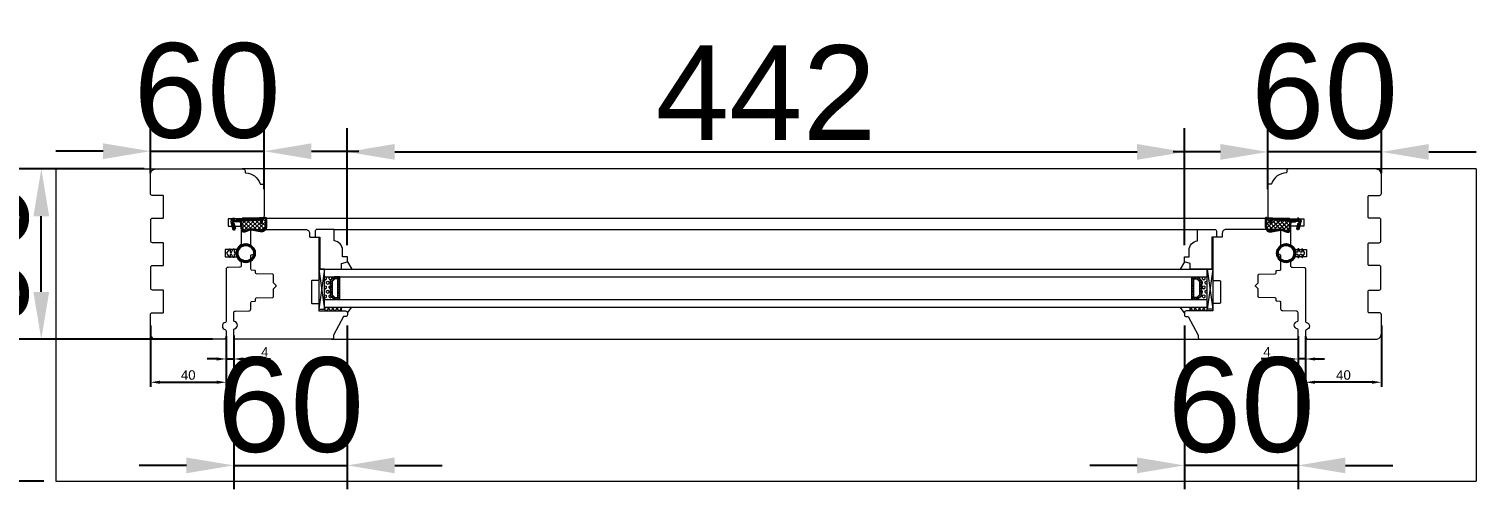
# Model space of a CAD drawing. Header units: millimetres. Extents: x 0 to 182016, y 11 to 3710.
# Drawn here: x 137479 to 138244, y 986 to 1229 of the extents above; entities that cross this region are included whole.
import ezdxf

# ---------------------------------------------------------------- set-up
doc = ezdxf.new("R2010")
doc.units = ezdxf.units.MM
for name, color, linetype, lineweight in [('Matmenys', 10, 'Continuous', 20), ('OTHER', 251, 'Continuous', 13), ('Stakta', 7, 'Continuous', 25), ('Testinės profilio linijos', 7, 'Continuous', 5)]:
    doc.layers.add(name, color=color, linetype=linetype, lineweight=lineweight)
doc.styles.get("Standard").update_dxf_attribs({"font": 'arial.ttf'})
doc.dimstyles.new('2', dxfattribs={"dimscale": 2, "dimtxt": 2.5, "dimasz": 2.5, "dimexe": 1.25, "dimexo": 0.625, "dimtad": 1, "dimtxsty": 'Standard', "dimcen": 2.5, "dimadec": 0, "dimazin": 0, "dimtfac": 1, "dimtmove": 0, "dimatfit": 3, "dimfxl": 1, "dimarcsym": 0})
doc.dimstyles.new('Padidinti matmenys', dxfattribs={"dimscale": 10, "dimtxt": 5, "dimasz": 2.5, "dimexe": 1.25, "dimexo": 0.625, "dimtad": 1, "dimdec": 1, "dimtxsty": 'Standard', "dimcen": 2.5, "dimadec": 0, "dimazin": 0, "dimtfac": 1, "dimtdec": 1, "dimtmove": 0, "dimatfit": 3, "dimfxl": 1, "dimarcsym": 0})

# ---------------------------------------------------------------- blocks, each defined once
blk = doc.blocks.new('*D1888')
at = {"layer": 'Defpoints', "color": 0, "transparency": 16777216}
for p in [(137543.59, 1073.31), (137583.59, 1067.81), (137583.59, 1042.13)]:
    blk.add_point(p, dxfattribs=at)
at = {"layer": 'Matmenys', "color": 0, "lineweight": -2, "transparency": 16777216}
for p, q in [((137543.59, 1072.06), (137543.59, 1039.63)), ((137583.59, 1066.56), (137583.59, 1039.63)), ((137548.59, 1042.13), (137578.59, 1042.13))]:
    blk.add_line(p, q, dxfattribs=at)
at = {"layer": 'Matmenys', "color": 0, "transparency": 16777216}
for points in [[(137548.59, 1042.96), (137548.59, 1041.3), (137543.59, 1042.13)], [(137578.59, 1042.96), (137578.59, 1041.3), (137583.59, 1042.13)]]:
    blk.add_solid(points, dxfattribs=at)
at = {"layer": 'Matmenys', "color": 0, "lineweight": 5, "transparency": 16777216, "insert": (137563.59, 1045.93), "char_height": 5, "attachment_point": 5}
blk.add_mtext('40', dxfattribs=at)
blk = doc.blocks.new('*D1889')
at = {"color": 0, "lineweight": -2, "transparency": 16777216}
for p, q in [((137543.59, 1152.56), (137543.59, 1176.68)), ((137603.59, 1144.06), (137603.59, 1176.68)), ((137518.59, 1164.18), (137493.59, 1164.18)), ((137543.59, 1164.18), (137603.59, 1164.18)), ((137628.59, 1164.18), (137653.59, 1164.18))]:
    blk.add_line(p, q, dxfattribs=at)
at = {"color": 0, "transparency": 16777216}
for points in [[(137518.59, 1168.35), (137518.59, 1160.01), (137543.59, 1164.18)], [(137628.59, 1168.35), (137628.59, 1160.01), (137603.59, 1164.18)]]:
    blk.add_solid(points, dxfattribs=at)
at = {"layer": 'Defpoints', "color": 0, "transparency": 16777216}
for p in [(137603.59, 1164.18), (137543.59, 1146.31), (137603.59, 1137.81)]:
    blk.add_point(p, dxfattribs=at)
at = {"color": 0, "lineweight": 5, "transparency": 16777216, "insert": (137573.59, 1195.96), "char_height": 50, "attachment_point": 5}
blk.add_mtext('60', dxfattribs=at)
blk = doc.blocks.new('*D1890')
at = {"color": 0, "lineweight": -2, "transparency": 16777216}
for p, q in [((137647.59, 1072.06), (137647.59, 985.7)), ((137587.59, 1061.81), (137587.59, 985.7)), ((137562.59, 998.2), (137537.59, 998.2)), ((137587.59, 998.2), (137647.59, 998.2)), ((137672.59, 998.2), (137697.59, 998.2))]:
    blk.add_line(p, q, dxfattribs=at)
at = {"color": 0, "transparency": 16777216}
for points in [[(137562.59, 1002.37), (137562.59, 994.04), (137587.59, 998.2)], [(137672.59, 1002.37), (137672.59, 994.04), (137647.59, 998.2)]]:
    blk.add_solid(points, dxfattribs=at)
at = {"layer": 'Defpoints', "color": 0, "transparency": 16777216}
for p in [(137647.59, 1078.31), (137587.59, 1068.06), (137647.59, 998.2)]:
    blk.add_point(p, dxfattribs=at)
at = {"color": 0, "lineweight": 5, "transparency": 16777216, "insert": (137617.59, 1029.98), "char_height": 50, "attachment_point": 5}
blk.add_mtext('60', dxfattribs=at)
blk = doc.blocks.new('*D1891')
at = {"color": 0, "lineweight": -2, "transparency": 16777216}
for p, q in [((137540.34, 1154.81), (137473.5, 1154.81)), ((137486, 1089.81), (137486, 1129.81)), ((137576.34, 1064.81), (137473.5, 1064.81))]:
    blk.add_line(p, q, dxfattribs=at)
at = {"color": 0, "transparency": 16777216}
for points in [[(137481.83, 1129.81), (137490.16, 1129.81), (137486, 1154.81)], [(137481.83, 1089.81), (137490.16, 1089.81), (137486, 1064.81)]]:
    blk.add_solid(points, dxfattribs=at)
at = {"layer": 'Defpoints', "color": 0, "transparency": 16777216}
for p in [(137486, 1154.81), (137546.59, 1154.81), (137582.59, 1064.81)]:
    blk.add_point(p, dxfattribs=at)
at = {"color": 0, "lineweight": 5, "transparency": 16777216, "insert": (137454.22, 1109.81), "char_height": 50, "attachment_point": 5, "rotation": 90}
blk.add_mtext('90', dxfattribs=at)
blk = doc.blocks.new('*D1892')
at = {"layer": 'Defpoints', "color": 0, "transparency": 16777216}
for p in [(137583.59, 1067.81), (137587.59, 1068.06), (137587.59, 1054.42)]:
    blk.add_point(p, dxfattribs=at)
at = {"layer": 'Matmenys', "color": 0, "lineweight": -2, "transparency": 16777216}
for p, q in [((137583.59, 1066.56), (137583.59, 1051.92)), ((137587.59, 1066.81), (137587.59, 1051.92)), ((137578.59, 1054.42), (137573.59, 1054.42)), ((137583.59, 1054.42), (137587.59, 1054.42)), ((137592.59, 1054.42), (137606.99, 1054.42))]:
    blk.add_line(p, q, dxfattribs=at)
at = {"layer": 'Matmenys', "color": 0, "transparency": 16777216}
for points in [[(137578.59, 1055.25), (137578.59, 1053.59), (137583.59, 1054.42)], [(137592.59, 1055.25), (137592.59, 1053.59), (137587.59, 1054.42)]]:
    blk.add_solid(points, dxfattribs=at)
at = {"layer": 'Matmenys', "color": 0, "lineweight": 5, "transparency": 16777216, "insert": (137604.01, 1058.17), "char_height": 5, "attachment_point": 5}
blk.add_mtext('4', dxfattribs=at)
blk = doc.blocks.new('*D1893')
at = {"layer": 'Defpoints', "color": 0, "transparency": 16777216}
for p in [(138193.58, 1073.31), (138153.58, 1067.81), (138153.58, 1042.13)]:
    blk.add_point(p, dxfattribs=at)
at = {"layer": 'Matmenys', "color": 0, "lineweight": -2, "transparency": 16777216}
for p, q in [((138193.58, 1072.06), (138193.58, 1039.63)), ((138153.58, 1066.56), (138153.58, 1039.63)), ((138188.58, 1042.13), (138158.58, 1042.13))]:
    blk.add_line(p, q, dxfattribs=at)
at = {"layer": 'Matmenys', "color": 0, "transparency": 16777216}
for points in [[(138158.58, 1042.96), (138158.58, 1041.3), (138153.58, 1042.13)], [(138188.58, 1042.96), (138188.58, 1041.3), (138193.58, 1042.13)]]:
    blk.add_solid(points, dxfattribs=at)
at = {"layer": 'Matmenys', "color": 0, "lineweight": 5, "transparency": 16777216, "insert": (138173.58, 1045.93), "char_height": 5, "attachment_point": 5}
blk.add_mtext('40', dxfattribs=at)
blk = doc.blocks.new('*D1894')
at = {"color": 0, "lineweight": -2, "transparency": 16777216}
for p, q in [((138133.58, 1144.06), (138133.58, 1176.3)), ((138193.58, 1152.56), (138193.58, 1176.3)), ((138108.58, 1163.8), (138083.58, 1163.8)), ((138193.58, 1163.8), (138133.58, 1163.8)), ((138218.58, 1163.8), (138243.58, 1163.8))]:
    blk.add_line(p, q, dxfattribs=at)
at = {"color": 0, "transparency": 16777216}
for points in [[(138108.58, 1167.97), (138108.58, 1159.64), (138133.58, 1163.8)], [(138218.58, 1167.97), (138218.58, 1159.64), (138193.58, 1163.8)]]:
    blk.add_solid(points, dxfattribs=at)
at = {"layer": 'Defpoints', "color": 0, "transparency": 16777216}
for p in [(138133.58, 1163.8), (138193.58, 1146.31), (138133.58, 1137.81)]:
    blk.add_point(p, dxfattribs=at)
at = {"color": 0, "lineweight": 5, "transparency": 16777216, "insert": (138163.58, 1195.58), "char_height": 50, "attachment_point": 5}
blk.add_mtext('60', dxfattribs=at)
blk = doc.blocks.new('*D1895')
at = {"color": 0, "lineweight": -2, "transparency": 16777216}
for p, q in [((138089.58, 1072.06), (138089.58, 985.7)), ((138149.58, 1061.81), (138149.58, 985.7)), ((138064.58, 998.2), (138039.58, 998.2)), ((138149.58, 998.2), (138089.58, 998.2)), ((138174.58, 998.2), (138199.58, 998.2))]:
    blk.add_line(p, q, dxfattribs=at)
at = {"color": 0, "transparency": 16777216}
for points in [[(138064.58, 1002.37), (138064.58, 994.04), (138089.58, 998.2)], [(138174.58, 1002.37), (138174.58, 994.04), (138149.58, 998.2)]]:
    blk.add_solid(points, dxfattribs=at)
at = {"layer": 'Defpoints', "color": 0, "transparency": 16777216}
for p in [(138089.58, 1078.31), (138149.58, 1068.06), (138089.58, 998.2)]:
    blk.add_point(p, dxfattribs=at)
at = {"color": 0, "lineweight": 5, "transparency": 16777216, "insert": (138119.58, 1029.98), "char_height": 50, "attachment_point": 5}
blk.add_mtext('60', dxfattribs=at)
blk = doc.blocks.new('*D1896')
at = {"layer": 'Defpoints', "color": 0, "transparency": 16777216}
for p in [(138149.58, 1067.81), (138153.58, 1067.81), (138149.58, 1054.42)]:
    blk.add_point(p, dxfattribs=at)
at = {"layer": 'Matmenys', "color": 0, "lineweight": -2, "transparency": 16777216}
for p, q in [((138149.58, 1066.56), (138149.58, 1051.92)), ((138153.58, 1066.56), (138153.58, 1051.92)), ((138144.58, 1054.42), (138130.18, 1054.42)), ((138153.58, 1054.42), (138149.58, 1054.42)), ((138158.58, 1054.42), (138163.58, 1054.42))]:
    blk.add_line(p, q, dxfattribs=at)
at = {"layer": 'Matmenys', "color": 0, "transparency": 16777216}
for points in [[(138144.58, 1055.25), (138144.58, 1053.59), (138149.58, 1054.42)], [(138158.58, 1055.25), (138158.58, 1053.59), (138153.58, 1054.42)]]:
    blk.add_solid(points, dxfattribs=at)
at = {"layer": 'Matmenys', "color": 0, "lineweight": 5, "transparency": 16777216, "insert": (138133.16, 1058.17), "char_height": 5, "attachment_point": 5}
blk.add_mtext('4', dxfattribs=at)
blk = doc.blocks.new('*D2130')
at = {"color": 0, "lineweight": -2, "transparency": 16777216}
for p, q in [((137487.34, 1154.81), (137398.26, 1154.81)), ((137410.76, 1129.81), (137410.76, 1014.81)), ((137487.34, 989.81), (137398.26, 989.81))]:
    blk.add_line(p, q, dxfattribs=at)
at = {"color": 0, "transparency": 16777216}
for points in [[(137406.59, 1129.81), (137414.92, 1129.81), (137410.76, 1154.81)], [(137406.59, 1014.81), (137414.92, 1014.81), (137410.76, 989.81)]]:
    blk.add_solid(points, dxfattribs=at)
at = {"layer": 'Defpoints', "color": 0, "transparency": 16777216}
for p in [(137493.59, 1154.81), (137410.76, 989.81), (137493.59, 989.81)]:
    blk.add_point(p, dxfattribs=at)
at = {"color": 0, "lineweight": 5, "transparency": 16777216, "insert": (137378.98, 1072.31), "char_height": 50, "attachment_point": 5, "rotation": 90}
blk.add_mtext('165', dxfattribs=at)
blk = doc.blocks.new('*D1909')
at = {"color": 0, "lineweight": -2, "transparency": 16777216}
for p, q in [((137647.59, 1114.56), (137647.59, 1176.3)), ((138089.58, 1114.56), (138089.58, 1176.3)), ((137672.59, 1163.8), (138064.58, 1163.8))]:
    blk.add_line(p, q, dxfattribs=at)
at = {"color": 0, "transparency": 16777216}
for points in [[(137672.59, 1167.97), (137672.59, 1159.64), (137647.59, 1163.8)], [(138064.58, 1167.97), (138064.58, 1159.64), (138089.58, 1163.8)]]:
    blk.add_solid(points, dxfattribs=at)
at = {"layer": 'Defpoints', "color": 0, "transparency": 16777216}
for p in [(138089.58, 1163.8), (137647.59, 1108.31), (138089.58, 1108.31)]:
    blk.add_point(p, dxfattribs=at)
at = {"color": 0, "lineweight": 5, "transparency": 16777216, "insert": (137868.59, 1195.16), "char_height": 50, "attachment_point": 5}
blk.add_mtext('442', dxfattribs=at)

msp = doc.modelspace()

# ---------------------------------------------------------------- hatches: boundary and pattern name
at = {"lineweight": 0}
h = msp.add_hatch(dxfattribs=at)
h.set_pattern_fill('HEX', color=256, scale=0.25, angle=90, style=0)
h.set_pattern_definition([(90, (119288.3223, -11821.5974), (1.374815, -4e-16), [0.79375, -1.5875]), (330, (119288.3223, -11821.5974), (-0.6874075, -1.190624716), [0.79375, -1.5875]), (30, (119288.3223, -11820.8036), (0.6874075, -1.190624716), [0.79375, -1.5875])])
h.paths.add_polyline_path([(137635.5933252, 1085.8109378), (137640.5933252, 1085.8109378), (137638.5933252, 1087.8109378), (137638.5933252, 1095.8109378), (137640.5933252, 1097.8109378), (137635.5933252, 1097.8116468)])
h = msp.add_hatch(dxfattribs=at)
h.set_pattern_fill('JIS_WOOD', color=256, angle=90, style=0)
h.set_pattern_definition([(45, (119288.3223, -11821.59735), (0.5, -0.5), [])])
h.paths.add_polyline_path([(137638.5933252, 1095.8109378), (137638.5933252, 1087.8109378), (137640.5933252, 1085.8109378), (137643.5933252, 1085.8109378), (137643.6110586, 1097.8475204), (137640.5933252, 1097.8109378)])
h.paths.add_polyline_path([(137639.5933252, 1088.2251513), (137639.5933252, 1095.3967242), (137641.0075387, 1096.8109378), (137642.5933252, 1096.8109378), (137642.5933252, 1086.8109378), (137641.0075387, 1086.8109378)], flags=16)
h = msp.add_hatch(dxfattribs=at)
h.set_pattern_fill('JIS_WOOD', color=256, angle=90, style=0)
h.set_pattern_definition([(45, (119350.8111, -11821.59735), (0.5, -0.5), [])])
h.paths.add_polyline_path([(138098.5822219, 1095.8109378), (138098.5822219, 1087.8109378), (138096.5822219, 1085.8109378), (138093.5822219, 1085.8109378), (138093.5644885, 1097.8475204), (138096.5822219, 1097.8109378)])
h.paths.add_polyline_path([(138097.5822219, 1088.2251513), (138097.5822219, 1095.3967242), (138096.1680083, 1096.8109378), (138094.5822219, 1096.8109378), (138094.5822219, 1086.8109378), (138096.1680083, 1086.8109378)], flags=16)
h = msp.add_hatch(dxfattribs=at)
h.set_pattern_fill('HEX', color=256, scale=0.25, angle=90, style=0)
h.set_pattern_definition([(90, (119350.8111, -11821.5974), (1.374815, -4e-16), [0.79375, -1.5875]), (330, (119350.8111, -11821.5974), (-0.6874075, -1.190624716), [0.79375, -1.5875]), (30, (119350.8111, -11820.8036), (0.6874075, -1.190624716), [0.79375, -1.5875])])
h.paths.add_polyline_path([(138101.5822219, 1085.8109378), (138096.5822219, 1085.8109378), (138098.5822219, 1087.8109378), (138098.5822219, 1095.8109378), (138096.5822219, 1097.8109378), (138101.5822219, 1097.8116468)])
at = {"lineweight": 0, "ltscale": 0.5}
h = msp.add_hatch(dxfattribs=at)
h.set_pattern_fill('ANSI37', color=256, scale=0.5, angle=90, style=0)
h.set_pattern_definition([(135, (137632.0933, 1079.8116), (-1.12253, -1.12253), []), (225, (137632.0933, 1079.8116), (1.12253, -1.12253), [])])
h.paths.add_polyline_path([(137644.5933252, 1081.8116468), (137635.5933252, 1081.8116468), (137635.5933252, 1079.8116468), (137644.5933252, 1079.8116468)])
h = msp.add_hatch(dxfattribs=at)
h.set_pattern_fill('ANSI37', color=256, scale=0.5, angle=90, style=0)
h.set_pattern_definition([(135, (137694.5821, 1079.8116), (-1.122532, -1.122532), []), (225, (137694.5821, 1079.8116), (1.122532, -1.122532), [])])
h.paths.add_polyline_path([(138092.5822219, 1081.8116468), (138101.5822219, 1081.8116468), (138101.5822219, 1079.8116468), (138092.5822219, 1079.8116468)])
at = {"layer": 'Matmenys'}
h = msp.add_hatch(dxfattribs=at)
h.set_pattern_fill('ANSI37', color=252, scale=0.5, angle=-180, style=0)
h.set_pattern_definition([(225, (-18325.3964, -1098353.8803), (1.1225320151, -1.1225320151), []), (315, (-18325.3964, -1098353.8803), (1.1225320151, 1.1225320151), [])])
edge = h.paths.add_edge_path()
edge.add_arc((137601.6791733, 1127.9313767), 0.1, 363.5893456117, 453.5893456117, ccw=False)
edge.add_line((137601.7789772, 1127.9376372), (137601.8760604, 1126.3899514))
edge.add_arc((137602.12557, 1126.4056027), 0.25, 183.5893456117, 363.5893456117)
edge.add_line((137602.3750796, 1126.4212539), (137602.2466939, 1128.4679588))
edge.add_arc((137602.1468901, 1128.4616983), 0.1, 363.5893456117, 453.589345619)
edge.add_line((137602.1406296, 1128.5615022), (137602.1358846, 1128.6371452))
edge.add_line((137602.1358846, 1128.6371452), (137604.1176855, 1128.7614595))
edge.add_spline(control_points=[(137604.1176855, 1128.7614595), (137604.196844, 1128.7496572), (137604.2668357, 1128.7384817), (137604.3505865, 1128.7166877), (137604.3741508, 1128.7073019), (137604.3980338, 1128.694607), (137604.4060934, 1128.6883578), (137604.4305813, 1128.662769), (137604.4494741, 1128.633532), (137604.4831775, 1128.5292122), (137604.4962994, 1128.45628), (137604.5160016, 1128.2032969), (137604.5055032, 1127.9894628), (137604.4861751, 1127.5469844), (137604.4816997, 1127.3276555), (137604.4806235, 1126.9077646), (137604.4836555, 1126.7046785), (137604.4963659, 1126.1144711), (137604.5095424, 1125.746421), (137604.5092807, 1124.9932396), (137604.4907844, 1124.6164897), (137604.387598, 1124.0233853), (137604.327704, 1123.7958143), (137604.1746684, 1123.3987131), (137604.091919, 1123.2269254), (137603.8879188, 1122.8857577), (137603.767804, 1122.719555), (137603.5003589, 1122.4283953), (137603.3526852, 1122.3048153), (137603.0715007, 1122.1450966), (137602.9362044, 1122.0975426), (137602.6349056, 1122.0379377), (137602.4713056, 1122.0272343), (137601.8867088, 1122.0409782), (137601.4227932, 1122.1357324), (137600.5302971, 1122.3074747), (137600.1032169, 1122.3911693), (137599.0248682, 1122.6023556), (137598.3668177, 1122.7360897), (137597.3737158, 1122.8610157), (137597.0701146, 1122.8915096), (137596.448071, 1122.915845), (137596.1321669, 1122.9083043), (137595.5829587, 1122.8234199), (137595.3468753, 1122.7620813), (137594.9462239, 1122.589621), (137594.7875913, 1122.4947725), (137594.4889326, 1122.3105041), (137594.3474753, 1122.2206466), (137594.0456924, 1122.0645635), (137593.8806397, 1121.9945934), (137593.515518, 1121.8748621), (137593.3145679, 1121.8318596), (137592.9751513, 1121.8079609), (137592.8331658, 1121.8211667), (137592.6379451, 1121.881206), (137592.5726173, 1121.9179461), (137592.445894, 1122.0264953), (137592.3867161, 1122.0985614), (137592.2296386, 1122.362649), (137592.1481389, 1122.6037573), (137592.0315216, 1123.1541683), (137591.9949901, 1123.4623634), (137591.9417186, 1124.0585812), (137591.9224961, 1124.3461322), (137591.8791367, 1124.876622), (137591.8570005, 1125.1248805), (137591.8207862, 1125.5296828), (137591.8066998, 1125.6870861), (137591.7785777, 1126.0110185), (137591.7635416, 1126.1893357), (137591.6952566, 1126.4922028), (137591.6596216, 1126.6100248), (137591.5640248, 1126.8225036), (137591.5108779, 1126.9164184), (137591.3922371, 1127.0616121), (137591.3366149, 1127.1166303), (137591.2128477, 1127.2057222), (137591.1492207, 1127.2386016), (137591.0303566, 1127.2867698), (137590.9732796, 1127.303651), (137590.8726992, 1127.3295949), (137590.8283036, 1127.3393125), (137590.7873073, 1127.3483485)], knot_values=[0, 0, 0, 0, 0.2245066002, 0.2245066002, 0.377043448, 0.377043448, 0.5295802957, 0.5295802957, 0.8082977366, 0.8082977366, 1.0870151774, 1.0870151774, 1.6244414062, 1.6244414062, 2.161867635, 2.161867635, 2.6992938638, 2.6992938638, 3.7741463214, 3.7741463214, 5.0334406395, 5.0334406395, 5.8656302806, 5.8656302806, 6.5060139406, 6.5060139406, 7.1463976006, 7.1463976006, 7.7996240151, 7.7996240151, 8.3563201169, 8.3563201169, 8.9130162187, 8.9130162187, 10.239934143, 10.239934143, 11.5668520673, 11.5668520673, 13.5970761059, 13.5970761059, 14.4582175179, 14.4582175179, 15.3193589298, 15.3193589298, 15.9856015553, 15.9856015553, 16.5061017172, 16.5061017172, 17.0266018791, 17.0266018791, 17.547102041, 17.547102041, 18.1672448488, 18.1672448488, 18.7176261004, 18.7176261004, 19.1465766047, 19.1465766047, 19.5755271091, 19.5755271091, 20.3898249977, 20.3898249977, 21.2041228863, 21.2041228863, 21.9655448497, 21.9655448497, 22.7269668131, 22.7269668131, 23.2229068178, 23.2229068178, 23.7188468224, 23.7188468224, 24.0184411081, 24.0184411081, 24.2549295987, 24.2549295987, 24.4119994701, 24.4119994701, 24.5501072405, 24.5501072405, 24.6882150108, 24.6882150108, 24.8099116426, 24.8099116426, 24.8099116426, 24.8099116426], degree=3, periodic=0)
edge.add_line((137590.7873073, 1127.3483485), (137601.6729128, 1128.0311805))
h = msp.add_hatch(dxfattribs=at)
h.set_pattern_fill('ANSI37', color=252, scale=0.5, angle=-93.5893456117, style=0)
h.set_pattern_definition([(311.4106544, (134568.545, -271065.3749), (1.190606082, 1.0500540025), []), (41.4106544, (134568.545, -271065.3749), (-1.0500540025, 1.190606082), [])])
edge = h.paths.add_edge_path()
edge.add_arc((138135.4963737, 1127.9313767), 0.1, 86.4106543883, 176.4106543883)
edge.add_line((138135.3965699, 1127.9376372), (138135.2994867, 1126.3899514))
edge.add_arc((138135.0499771, 1126.4056027), 0.25, 176.4106543883, 356.4106543883, ccw=False)
edge.add_line((138134.8004675, 1126.4212539), (138134.9288532, 1128.4679588))
edge.add_arc((138135.028657, 1128.4616983), 0.1, 86.410654381, 176.4106543883, ccw=False)
edge.add_line((138135.0349175, 1128.5615022), (138135.0396624, 1128.6371452))
edge.add_line((138135.0396624, 1128.6371452), (138133.0578615, 1128.7614595))
edge.add_spline(control_points=[(138133.0578615, 1128.7614595), (138132.9787031, 1128.7496572), (138132.9087114, 1128.7384817), (138132.8249606, 1128.7166877), (138132.8013963, 1128.7073019), (138132.7775133, 1128.694607), (138132.7694536, 1128.6883578), (138132.7449658, 1128.662769), (138132.7260729, 1128.633532), (138132.6923696, 1128.5292122), (138132.6792477, 1128.45628), (138132.6595455, 1128.2032969), (138132.6700438, 1127.9894628), (138132.689372, 1127.5469844), (138132.6938473, 1127.3276555), (138132.6949235, 1126.9077646), (138132.6918915, 1126.7046785), (138132.6791811, 1126.1144711), (138132.6660047, 1125.746421), (138132.6662664, 1124.9932396), (138132.6847627, 1124.6164897), (138132.787949, 1124.0233853), (138132.8478431, 1123.7958143), (138133.0008787, 1123.3987131), (138133.0836281, 1123.2269254), (138133.2876283, 1122.8857577), (138133.4077431, 1122.719555), (138133.6751882, 1122.4283953), (138133.8228619, 1122.3048153), (138134.1040464, 1122.1450966), (138134.2393426, 1122.0975426), (138134.5406415, 1122.0379377), (138134.7042415, 1122.0272343), (138135.2888383, 1122.0409782), (138135.7527539, 1122.1357324), (138136.64525, 1122.3074747), (138137.0723302, 1122.3911693), (138138.1506788, 1122.6023556), (138138.8087294, 1122.7360897), (138139.8018313, 1122.8610157), (138140.1054325, 1122.8915096), (138140.7274761, 1122.915845), (138141.0433801, 1122.9083043), (138141.5925884, 1122.8234199), (138141.8286718, 1122.7620813), (138142.2293232, 1122.589621), (138142.3879557, 1122.4947725), (138142.6866145, 1122.3105041), (138142.8280717, 1122.2206466), (138143.1298546, 1122.0645635), (138143.2949073, 1121.9945934), (138143.6600291, 1121.8748621), (138143.8609792, 1121.8318596), (138144.2003958, 1121.8079609), (138144.3423813, 1121.8211667), (138144.5376019, 1121.881206), (138144.6029298, 1121.9179461), (138144.7296531, 1122.0264953), (138144.7888309, 1122.0985614), (138144.9459085, 1122.362649), (138145.0274082, 1122.6037573), (138145.1440255, 1123.1541683), (138145.180557, 1123.4623634), (138145.2338285, 1124.0585812), (138145.2530509, 1124.3461322), (138145.2964104, 1124.876622), (138145.3185466, 1125.1248805), (138145.3547609, 1125.5296828), (138145.3688473, 1125.6870861), (138145.3969694, 1126.0110185), (138145.4120055, 1126.1893357), (138145.4802905, 1126.4922028), (138145.5159255, 1126.6100248), (138145.6115223, 1126.8225036), (138145.6646692, 1126.9164184), (138145.7833099, 1127.0616121), (138145.8389321, 1127.1166303), (138145.9626994, 1127.2057222), (138146.0263264, 1127.2386016), (138146.1451905, 1127.2867698), (138146.2022675, 1127.303651), (138146.3028479, 1127.3295949), (138146.3472435, 1127.3393125), (138146.3882398, 1127.3483485)], knot_values=[0, 0, 0, 0, 0.2245066002, 0.2245066002, 0.377043448, 0.377043448, 0.5295802957, 0.5295802957, 0.8082977366, 0.8082977366, 1.0870151774, 1.0870151774, 1.6244414062, 1.6244414062, 2.161867635, 2.161867635, 2.6992938638, 2.6992938638, 3.7741463214, 3.7741463214, 5.0334406395, 5.0334406395, 5.8656302806, 5.8656302806, 6.5060139406, 6.5060139406, 7.1463976006, 7.1463976006, 7.7996240151, 7.7996240151, 8.3563201169, 8.3563201169, 8.9130162187, 8.9130162187, 10.239934143, 10.239934143, 11.5668520673, 11.5668520673, 13.5970761059, 13.5970761059, 14.4582175179, 14.4582175179, 15.3193589298, 15.3193589298, 15.9856015553, 15.9856015553, 16.5061017172, 16.5061017172, 17.0266018791, 17.0266018791, 17.547102041, 17.547102041, 18.1672448488, 18.1672448488, 18.7176261004, 18.7176261004, 19.1465766047, 19.1465766047, 19.5755271091, 19.5755271091, 20.3898249977, 20.3898249977, 21.2041228863, 21.2041228863, 21.9655448497, 21.9655448497, 22.7269668131, 22.7269668131, 23.2229068178, 23.2229068178, 23.7188468224, 23.7188468224, 24.0184411081, 24.0184411081, 24.2549295987, 24.2549295987, 24.4119994701, 24.4119994701, 24.5501072405, 24.5501072405, 24.6882150108, 24.6882150108, 24.8099116426, 24.8099116426, 24.8099116426, 24.8099116426], degree=3, periodic=0)
edge.add_line((138146.3882398, 1127.3483485), (138135.5026342, 1128.0311805))

# ---------------------------------------------------------------- linework, layer by layer
at = {"lineweight": 5}
for p, q in [((137493.5933248, 1154.8116468), (137493.5933248, 989.8116468)), ((137493.5933248, 1154.8116468), (137546.5933252, 1154.8116468)), ((138243.5822223, 1154.8116468), (138190.5822223, 1154.8116468)), ((138243.5822223, 1154.8116468), (138243.5822223, 989.8116468)), ((137493.5933248, 989.8116468), (138243.5822223, 989.8116468))]:
    msp.add_line(p, q, dxfattribs=at)
for p, q in [((137587.1854382, 1128.6252267), (137586.1550969, 1127.558762)), ((137586.1550969, 1127.558762), (137586.1863994, 1127.0597428)), ((137586.1863994, 1127.0597428), (137586.3336853, 1127.0689818)), ((137586.3336853, 1127.0689818), (137587.3171318, 1122.7218913)), ((137586.8391477, 1127.1006884), (137601.6729128, 1128.0311805)), ((137586.8391477, 1127.1006884), (137587.0763426, 1126.0522252)), ((137587.9330789, 1128.6721247), (137586.8823656, 1127.6043821)), ((137586.8823656, 1127.6043821), (137602.1406296, 1128.5615022)), ((137587.0763426, 1126.0522252), (137587.5640186, 1126.1625526)), ((137587.1854382, 1128.6252267), (137587.9330789, 1128.6721247)), ((137587.5640186, 1126.1625526), (137588.2924838, 1122.9425461)), ((137601.7789772, 1127.9376372), (137601.8760604, 1126.3899514)), ((137602.1406296, 1128.5615022), (137602.1358846, 1128.6371452)), ((137602.2466939, 1128.4679588), (137602.3750796, 1126.4212539)), ((138134.9288532, 1128.4679588), (138134.8004675, 1126.4212539)), ((138135.0349175, 1128.5615022), (138135.0396624, 1128.6371452)), ((138150.2931814, 1127.6043821), (138135.0349175, 1128.5615022)), ((138135.3965699, 1127.9376372), (138135.2994867, 1126.3899514)), ((138150.3363993, 1127.1006884), (138135.5026342, 1128.0311805)), ((138149.6115285, 1126.1625526), (138148.8830633, 1122.9425461)), ((138149.9901088, 1128.6252267), (138149.2424682, 1128.6721247)), ((138149.2424682, 1128.6721247), (138150.2931814, 1127.6043821)), ((138150.0992045, 1126.0522252), (138149.6115285, 1126.1625526)), ((138150.8418618, 1127.0689818), (138149.8584152, 1122.7218913)), ((138149.9901088, 1128.6252267), (138151.0204501, 1127.558762)), ((138150.3363993, 1127.1006884), (138150.0992045, 1126.0522252)), ((138150.9891477, 1127.0597428), (138150.8418618, 1127.0689818)), ((138151.0204501, 1127.558762), (138150.9891477, 1127.0597428)), ((137587.3171318, 1122.7218913), (137588.2924838, 1122.9425461)), ((138149.8584152, 1122.7218913), (138148.8830633, 1122.9425461))]:
    msp.add_line(p, q)
at = {"color": 1}
for p, q in [((137604.1619258, 1129.0581796), (137588.8371103, 1128.0968849)), ((137604.1176855, 1128.7614595), (137588.8827408, 1127.8058022)), ((137590.7227345, 1127.0553803), (137588.9622832, 1126.9449507)), ((138133.0136213, 1129.0581796), (138148.3384367, 1128.0968849)), ((138133.0578615, 1128.7614595), (138148.2928063, 1127.8058022)), ((138146.4528126, 1127.0553803), (138148.2132639, 1126.9449507))]:
    msp.add_line(p, q, dxfattribs=at)
at = {"lineweight": 9}
for p, q in [((137640.5933252, 1122.8116468), (138096.5822219, 1122.8116468)), ((137635.5934102, 1101.8116468), (138101.5821368, 1101.8116468)), ((137635.5934102, 1097.8116468), (138101.5821368, 1097.8116468)), ((137635.5934102, 1085.8116468), (138101.5821368, 1085.8116468)), ((137635.5934102, 1081.8116468), (138101.5821368, 1081.8116468))]:
    msp.add_line(p, q, dxfattribs=at)
at = {"lineweight": 0}
for p, q in [((137635.5933252, 1101.8109378), (137632.5933252, 1080.8109378)), ((137632.5933252, 1101.8109378), (137635.5933252, 1080.8109378)), ((137647.5933252, 1105.8116468), (137649.8799903, 1101.8116468)), ((138089.5822219, 1105.8116468), (138087.2955568, 1101.8116468)), ((138101.5822219, 1101.8109378), (138104.5822219, 1080.8109378)), ((138104.5822219, 1101.8109378), (138101.5822219, 1080.8109378)), ((137644.5933252, 1079.8116468), (137644.5933252, 1081.8116468)), ((137647.5933252, 1078.8116468), (137649.8799903, 1081.8116468)), ((138089.5822219, 1078.8116468), (138087.2955568, 1081.8116468)), ((138092.5822219, 1079.8116468), (138092.5822219, 1081.8116468)), ((138101.5822219, 1079.8116468), (138101.5822219, 1082.8116468))]:
    msp.add_line(p, q, dxfattribs=at)
for points in [[(137640.5933252, 1116.8116468), (137640.5933252, 1122.8116468), (137631.5933252, 1122.8116468, 0.4142135624), (137630.5933252, 1121.8116468), (137630.5933252, 1118.8116468), (137633.0933252, 1118.8116468), (137633.0933252, 1101.8116468), (137644.5933252, 1101.8116468), (137644.5933252, 1104.8116468), (137647.5933252, 1105.8116468), (137647.5933252, 1108.3116468), (137645.0933252, 1108.3116468), (137645.0933252, 1111.8367097, 0.3851703882), (137640.5933252, 1116.8116468)], [(138096.5822219, 1116.8116468), (138096.5822219, 1122.8116468), (138105.5822219, 1122.8116468, -0.4142135624), (138106.5822219, 1121.8116468), (138106.5822219, 1118.8116468), (138104.0822219, 1118.8116468), (138104.0822219, 1101.8116468), (138092.5822219, 1101.8116468), (138092.5822219, 1104.8116468), (138089.5822219, 1105.8116468), (138089.5822219, 1108.3116468), (138092.0822219, 1108.3116468), (138092.0822219, 1111.8367097, -0.3851703882), (138096.5822219, 1116.8116468)]]:
    msp.add_lwpolyline(points, format="xyb", dxfattribs=at)
for points in [[(137632.5933252, 1101.8109378), (137632.5933252, 1080.8109378), (137635.5933252, 1080.8109378), (137635.5933252, 1101.8109378)], [(138104.5822219, 1101.8109378), (138104.5822219, 1080.8109378), (138101.5822219, 1080.8109378), (138101.5822219, 1101.8109378)], [(137638.5933252, 1095.8109378), (137638.5933252, 1087.8109378), (137640.5933252, 1085.8109378), (137643.5933252, 1085.8109378), (137643.5933252, 1097.8109378), (137640.5933252, 1097.8109378)], [(137639.5933252, 1095.3967242), (137639.5933252, 1088.2251513), (137641.0075387, 1086.8109378), (137642.5933252, 1086.8109378), (137642.5933252, 1096.8109378), (137641.0075387, 1096.8109378)], [(138098.5822219, 1095.8109378), (138098.5822219, 1087.8109378), (138096.5822219, 1085.8109378), (138093.5822219, 1085.8109378), (138093.5822219, 1097.8109378), (138096.5822219, 1097.8109378)], [(138097.5822219, 1095.3967242), (138097.5822219, 1088.2251513), (138096.1680083, 1086.8109378), (138094.5822219, 1086.8109378), (138094.5822219, 1096.8109378), (138096.1680083, 1096.8109378)]]:
    msp.add_lwpolyline(points, close=True, dxfattribs=at)
at = {"color": 18, "linetype": 'ByBlock', "true_color": 0x000000}
for centre, radius in [((137593.9858393, 1110.3105813), 4.85), ((137593.9858393, 1110.3105813), 4.25), ((138143.2552114, 1110.3105813), 4.85), ((138143.2552114, 1110.3105813), 4.25)]:
    msp.add_circle(centre, radius, dxfattribs=at)
for centre, radius, start, end in [((137601.6791733, 1127.9313767), 0.1, 3.5893456092, 93.5893456125), ((137602.12557, 1126.4056027), 0.25, 183.5893456092, 3.5893456092), ((137602.1468901, 1128.4616983), 0.1, 3.5893456092, 93.5893456125), ((138135.0499771, 1126.4056027), 0.25, 176.4106543908, 356.4106543908), ((138135.028657, 1128.4616983), 0.1, 86.4106543875, 176.4106543908), ((138135.4963737, 1127.9313767), 0.1, 86.4106543875, 176.4106543908)]:
    msp.add_arc(centre, radius, start, end)
at = {"color": 1}
for points in [[(137604.1619258, 1129.0581796), (137604.5234261, 1128.9676829), (137604.792967, 1127.6938244), (137604.3045777, 1123.0014514), (137603.2613799, 1121.9114451), (137601.097908, 1121.8928287), (137599.3998682, 1122.2232026), (137597.2344273, 1122.570119), (137595.1977056, 1122.3706902), (137594.3694609, 1121.8945212), (137592.5149207, 1121.6142579), (137591.6224748, 1124.3264364), (137591.4953073, 1125.805312), (137591.377336, 1126.4925799), (137591.0751303, 1126.9344652), (137590.7227345, 1127.0553803)], [(138133.0136213, 1129.0581796), (138132.652121, 1128.9676829), (138132.3825801, 1127.6938244), (138132.8709694, 1123.0014514), (138133.9141672, 1121.9114451), (138136.0776391, 1121.8928287), (138137.7756789, 1122.2232026), (138139.9411197, 1122.570119), (138141.9778414, 1122.3706902), (138142.8060862, 1121.8945212), (138144.6606263, 1121.6142579), (138145.5530722, 1124.3264364), (138145.6802398, 1125.805312), (138145.7982111, 1126.4925799), (138146.1004168, 1126.9344652), (138146.4528126, 1127.0553803)]]:
    msp.add_spline(points, degree=3, dxfattribs=at)
for points in [[(137604.1176855, 1128.7614595), (137604.196844, 1128.7496572), (137604.2668357, 1128.7384817), (137604.3505865, 1128.7166877), (137604.3741508, 1128.7073019), (137604.3980338, 1128.694607), (137604.4060934, 1128.6883578), (137604.4305813, 1128.662769), (137604.4494741, 1128.633532), (137604.4831775, 1128.5292122), (137604.4962994, 1128.45628), (137604.5160016, 1128.2032969), (137604.5055032, 1127.9894628), (137604.4861751, 1127.5469844), (137604.4816997, 1127.3276555), (137604.4806235, 1126.9077646), (137604.4836555, 1126.7046785), (137604.4963659, 1126.1144711), (137604.5095424, 1125.746421), (137604.5092807, 1124.9932396), (137604.4907844, 1124.6164897), (137604.387598, 1124.0233853), (137604.327704, 1123.7958143), (137604.1746684, 1123.3987131), (137604.091919, 1123.2269254), (137603.8879188, 1122.8857577), (137603.767804, 1122.719555), (137603.5003589, 1122.4283953), (137603.3526852, 1122.3048153), (137603.0715007, 1122.1450966), (137602.9362044, 1122.0975426), (137602.6349056, 1122.0379377), (137602.4713056, 1122.0272343), (137601.8867088, 1122.0409782), (137601.4227932, 1122.1357324), (137600.5302971, 1122.3074747), (137600.1032169, 1122.3911693), (137599.0248682, 1122.6023556), (137598.3668177, 1122.7360897), (137597.3737158, 1122.8610157), (137597.0701146, 1122.8915096), (137596.448071, 1122.915845), (137596.1321669, 1122.9083043), (137595.5829587, 1122.8234199), (137595.3468753, 1122.7620813), (137594.9462239, 1122.589621), (137594.7875913, 1122.4947725), (137594.4889326, 1122.3105041), (137594.3474753, 1122.2206466), (137594.0456924, 1122.0645635), (137593.8806397, 1121.9945934), (137593.515518, 1121.8748621), (137593.3145679, 1121.8318596), (137592.9751513, 1121.8079609), (137592.8331658, 1121.8211667), (137592.6379451, 1121.881206), (137592.5726173, 1121.9179461), (137592.445894, 1122.0264953), (137592.3867161, 1122.0985614), (137592.2296386, 1122.362649), (137592.1481389, 1122.6037573), (137592.0315216, 1123.1541683), (137591.9949901, 1123.4623634), (137591.9417186, 1124.0585812), (137591.9224961, 1124.3461322), (137591.8791367, 1124.876622), (137591.8570005, 1125.1248805), (137591.8207862, 1125.5296828), (137591.8066998, 1125.6870861), (137591.7785777, 1126.0110185), (137591.7635416, 1126.1893357), (137591.6952566, 1126.4922028), (137591.6596216, 1126.6100248), (137591.5640248, 1126.8225036), (137591.5108779, 1126.9164184), (137591.3922371, 1127.0616121), (137591.3366149, 1127.1166303), (137591.2128477, 1127.2057222), (137591.1492207, 1127.2386016), (137591.0303566, 1127.2867698), (137590.9732796, 1127.303651), (137590.8726992, 1127.3295949), (137590.8283036, 1127.3393125), (137590.7873073, 1127.3483485)], [(138133.0578615, 1128.7614595), (138132.9787031, 1128.7496572), (138132.9087114, 1128.7384817), (138132.8249606, 1128.7166877), (138132.8013963, 1128.7073019), (138132.7775133, 1128.694607), (138132.7694536, 1128.6883578), (138132.7449658, 1128.662769), (138132.7260729, 1128.633532), (138132.6923696, 1128.5292122), (138132.6792477, 1128.45628), (138132.6595455, 1128.2032969), (138132.6700438, 1127.9894628), (138132.689372, 1127.5469844), (138132.6938473, 1127.3276555), (138132.6949235, 1126.9077646), (138132.6918915, 1126.7046785), (138132.6791811, 1126.1144711), (138132.6660047, 1125.746421), (138132.6662664, 1124.9932396), (138132.6847627, 1124.6164897), (138132.787949, 1124.0233853), (138132.8478431, 1123.7958143), (138133.0008787, 1123.3987131), (138133.0836281, 1123.2269254), (138133.2876283, 1122.8857577), (138133.4077431, 1122.719555), (138133.6751882, 1122.4283953), (138133.8228619, 1122.3048153), (138134.1040464, 1122.1450966), (138134.2393426, 1122.0975426), (138134.5406415, 1122.0379377), (138134.7042415, 1122.0272343), (138135.2888383, 1122.0409782), (138135.7527539, 1122.1357324), (138136.64525, 1122.3074747), (138137.0723302, 1122.3911693), (138138.1506788, 1122.6023556), (138138.8087294, 1122.7360897), (138139.8018313, 1122.8610157), (138140.1054325, 1122.8915096), (138140.7274761, 1122.915845), (138141.0433801, 1122.9083043), (138141.5925884, 1122.8234199), (138141.8286718, 1122.7620813), (138142.2293232, 1122.589621), (138142.3879557, 1122.4947725), (138142.6866145, 1122.3105041), (138142.8280717, 1122.2206466), (138143.1298546, 1122.0645635), (138143.2949073, 1121.9945934), (138143.6600291, 1121.8748621), (138143.8609792, 1121.8318596), (138144.2003958, 1121.8079609), (138144.3423813, 1121.8211667), (138144.5376019, 1121.881206), (138144.6029298, 1121.9179461), (138144.7296531, 1122.0264953), (138144.7888309, 1122.0985614), (138144.9459085, 1122.362649), (138145.0274082, 1122.6037573), (138145.1440255, 1123.1541683), (138145.180557, 1123.4623634), (138145.2338285, 1124.0585812), (138145.2530509, 1124.3461322), (138145.2964104, 1124.876622), (138145.3185466, 1125.1248805), (138145.3547609, 1125.5296828), (138145.3688473, 1125.6870861), (138145.3969694, 1126.0110185), (138145.4120055, 1126.1893357), (138145.4802905, 1126.4922028), (138145.5159255, 1126.6100248), (138145.6115223, 1126.8225036), (138145.6646692, 1126.9164184), (138145.7833099, 1127.0616121), (138145.8389321, 1127.1166303), (138145.9626994, 1127.2057222), (138146.0263264, 1127.2386016), (138146.1451905, 1127.2867698), (138146.2022675, 1127.303651), (138146.3028479, 1127.3295949), (138146.3472435, 1127.3393125), (138146.3882398, 1127.3483485)]]:
    msp.add_open_spline(points, degree=3, knots=[0, 0, 0, 0, 0.2245066002, 0.2245066002, 0.377043448, 0.377043448, 0.5295802957, 0.5295802957, 0.8082977366, 0.8082977366, 1.0870151774, 1.0870151774, 1.6244414062, 1.6244414062, 2.161867635, 2.161867635, 2.6992938638, 2.6992938638, 3.7741463214, 3.7741463214, 5.0334406395, 5.0334406395, 5.8656302806, 5.8656302806, 6.5060139406, 6.5060139406, 7.1463976006, 7.1463976006, 7.7996240151, 7.7996240151, 8.3563201169, 8.3563201169, 8.9130162187, 8.9130162187, 10.239934143, 10.239934143, 11.5668520673, 11.5668520673, 13.5970761059, 13.5970761059, 14.4582175179, 14.4582175179, 15.3193589298, 15.3193589298, 15.9856015553, 15.9856015553, 16.5061017172, 16.5061017172, 17.0266018791, 17.0266018791, 17.547102041, 17.547102041, 18.1672448488, 18.1672448488, 18.7176261004, 18.7176261004, 19.1465766047, 19.1465766047, 19.5755271091, 19.5755271091, 20.3898249977, 20.3898249977, 21.2041228863, 21.2041228863, 21.9655448497, 21.9655448497, 22.7269668131, 22.7269668131, 23.2229068178, 23.2229068178, 23.7188468224, 23.7188468224, 24.0184411081, 24.0184411081, 24.2549295987, 24.2549295987, 24.4119994701, 24.4119994701, 24.5501072405, 24.5501072405, 24.6882150108, 24.6882150108, 24.8099116426, 24.8099116426, 24.8099116426, 24.8099116426], dxfattribs=at)
at = {"layer": 'OTHER'}
for points in [[(137589.1826295, 1109.7005552), (137587.7667206, 1109.7005552), (137587.7667206, 1108.0552738), (137587.2410385, 1108.0552738), (137586.4976975, 1109.7005552), (137585.7050779, 1109.7005552), (137585.7050779, 1108.0552738), (137585.486187, 1108.0552738), (137583.9833058, 1110.3105813), (137585.486187, 1112.5658888), (137585.7050779, 1112.5658888), (137585.7050779, 1110.9206075), (137586.4976975, 1110.9206075), (137587.2410385, 1112.5658888), (137587.7667206, 1112.5658888), (137587.7667206, 1110.9206075), (137589.1826295, 1110.9206075)], [(138148.0584213, 1109.7005552), (138149.4743301, 1109.7005552), (138149.4743301, 1108.0552738), (138150.0000123, 1108.0552738), (138150.7433532, 1109.7005552), (138151.5359729, 1109.7005552), (138151.5359729, 1108.0552738), (138151.7548637, 1108.0552738), (138153.2577449, 1110.3105813), (138151.7548637, 1112.5658888), (138151.5359729, 1112.5658888), (138151.5359729, 1110.9206075), (138150.7433532, 1110.9206075), (138150.0000123, 1112.5658888), (138149.4743301, 1112.5658888), (138149.4743301, 1110.9206075), (138148.0584213, 1110.9206075)]]:
    msp.add_lwpolyline(points, dxfattribs=at)
at = {"layer": 'Stakta', "color": 18, "lineweight": 5, "true_color": 0x000000}
for points in [[(137591.5933252, 1115.1149884, -0.2720281141), (137591.3367116, 1114.6782241, 0.164173551), (137589.1880004, 1112.3105813), (137583.0933252, 1112.3105813), (137583.0933252, 1108.3105813), (137589.1880004, 1108.3105813, 0.164173551), (137591.3367116, 1105.9429385, -0.2720281141), (137591.5933252, 1105.5061742), (137591.5933252, 1103.872773, -0.4116598905), (137590.6020517, 1102.8728111), (137584.5845986, 1102.8202976, 0.4116598905), (137583.5933252, 1101.8203356), (137583.5933252, 1074.2611366, -0.3563939587), (137583.1933252, 1073.7712386, 0.8164965809), (137583.1933252, 1069.852055, -0.3563939587), (137583.5933252, 1069.3621571), (137583.5933252, 1066.3116468, -0.4142135624), (137582.0933252, 1064.8116468), (137546.5933248, 1064.8116468, -0.4142135624), (137543.5933248, 1067.8116468), (137543.5933248, 1077.8116468, -0.4142135624), (137544.5933248, 1078.8116468), (137550.0933248, 1078.8116468, 0.4142135624), (137550.5933248, 1079.3116468), (137550.5933248, 1090.3116468, 0.4142135624), (137550.0933248, 1090.8116468), (137544.7933248, 1090.8116468, -0.4142135624), (137543.7933248, 1091.8116468), (137543.7933248, 1102.8116468, -0.4142135624), (137544.7933248, 1103.8116468), (137550.0933248, 1103.8116468, 0.4142135624), (137550.5933248, 1104.3116468), (137550.5933248, 1115.3116468, 0.4142135624), (137550.0933248, 1115.8116468), (137544.7933248, 1115.8116468, -0.4142135624), (137543.7933248, 1116.8116468), (137543.7933248, 1127.8116468, -0.4142135624), (137544.7933248, 1128.8116468), (137550.0933248, 1128.8116468, 0.4142135624), (137550.5933248, 1129.3116468), (137550.5933248, 1140.3116468, 0.4142135624), (137550.0933248, 1140.8116468), (137544.5933248, 1140.8116468, -0.4142135624), (137543.5933248, 1141.8116468), (137543.5933248, 1151.8116468, -0.4142135624), (137546.5933248, 1154.8116468), (137592.5933252, 1154.8116468, -0.4142135624), (137593.5933252, 1153.8116468), (137593.5933252, 1153.1023202, 0.4001549105), (137593.8788598, 1152.8026691, -0.3090857966), (137601.5281705, 1147.0143859, 0.3199404334), (137601.8099936, 1146.809756), (137602.6020517, 1146.8028438, -0.4116598905), (137603.5933252, 1145.8028819), (137603.5933252, 1129.9076805, -0.4116598905), (137602.6020517, 1128.9077185), (137592.5845986, 1128.8202976, 0.2023892741), (137591.870768, 1128.5116468), (137584.5933252, 1128.5116468), (137584.5933252, 1124.5116468), (137591.5933252, 1124.5116468)], [(138145.5822219, 1115.1149884, 0.2720281141), (138145.8388355, 1114.6782241, -0.164173551), (138147.9875466, 1112.3105813), (138154.0822219, 1112.3105813), (138154.0822219, 1108.3105813), (138147.9875466, 1108.3105813, -0.164173551), (138145.8388355, 1105.9429385, 0.2720281141), (138145.5822219, 1105.5061742), (138145.5822219, 1103.872773, 0.4116598905), (138146.5734954, 1102.8728111), (138152.5909485, 1102.8202976, -0.4116598905), (138153.5822219, 1101.8203356), (138153.5822219, 1074.2611366, 0.3563939587), (138153.9822219, 1073.7712386, -0.8164965809), (138153.9822219, 1069.852055, 0.3563939587), (138153.5822219, 1069.3621571), (138153.5822219, 1066.3116468, 0.4142135624), (138155.0822219, 1064.8116468), (138190.5822223, 1064.8116468, 0.4142135624), (138193.5822223, 1067.8116468), (138193.5822223, 1077.8116468, 0.4142135624), (138192.5822223, 1078.8116468), (138187.0822223, 1078.8116468, -0.4142135624), (138186.5822223, 1079.3116468), (138186.5822223, 1090.3116468, -0.4142135624), (138187.0822223, 1090.8116468), (138192.3822223, 1090.8116468, 0.4142135624), (138193.3822223, 1091.8116468), (138193.3822223, 1102.8116468, 0.4142135624), (138192.3822223, 1103.8116468), (138187.0822223, 1103.8116468, -0.4142135624), (138186.5822223, 1104.3116468), (138186.5822223, 1115.3116468, -0.4142135624), (138187.0822223, 1115.8116468), (138192.3822223, 1115.8116468, 0.4142135624), (138193.3822223, 1116.8116468), (138193.3822223, 1127.8116468, 0.4142135624), (138192.3822223, 1128.8116468), (138187.0822223, 1128.8116468, -0.4142135624), (138186.5822223, 1129.3116468), (138186.5822223, 1140.3116468, -0.4142135624), (138187.0822223, 1140.8116468), (138192.5822223, 1140.8116468, 0.4142135624), (138193.5822223, 1141.8116468), (138193.5822223, 1151.8116468, 0.4142135624), (138190.5822223, 1154.8116468), (138144.5822219, 1154.8116468, 0.4142135624), (138143.5822219, 1153.8116468), (138143.5822219, 1153.1023202, -0.4001549105), (138143.2966873, 1152.8026691, 0.3090857966), (138135.6473766, 1147.0143859, -0.3199404334), (138135.3655535, 1146.809756), (138134.5734954, 1146.8028438, 0.4116598905), (138133.5822219, 1145.8028819), (138133.5822219, 1129.9076805, 0.4116598905), (138134.5734954, 1128.9077185), (138144.5909485, 1128.8202976, -0.2023892741), (138145.304779, 1128.5116468), (138152.5822219, 1128.5116468), (138152.5822219, 1124.5116468), (138145.5822219, 1124.5116468)], [(137599.0933252, 1085.2013535), (137599.0933252, 1086.2544751, -0.4091108014), (137599.584599, 1086.7543989), (137608.2985609, 1086.9065017, 0.4091108014), (137608.5933252, 1087.206456), (137608.5933252, 1091.230276, -0.1989123674), (137608.7397718, 1091.5838294), (137610.0054572, 1092.8495148, 0.4142135624), (137610.0054572, 1093.2737789), (137608.7397718, 1094.5394643, -0.1989123674), (137608.5933252, 1094.8930177), (137608.5933252, 1098.9168377, 0.4091108014), (137608.2985609, 1099.216792), (137599.584599, 1099.3688947, -0.4091108014), (137599.0933252, 1099.8688186), (137599.0933252, 1100.9219402, 0.4040262259), (137598.803795, 1101.2217575), (137597.0758754, 1101.2820977, -0.4040262258), (137596.5933252, 1101.7817932), (137596.5933252, 1108.8621571, -0.3563939587), (137596.9933252, 1109.352055, 0.8164965809), (137596.9933252, 1113.2712386, -0.3563939587), (137596.5933252, 1113.7611366), (137596.5933252, 1121.8116468, -0.4142135624), (137597.5933252, 1122.8116468), (137625.5933252, 1122.8116468, -0.4142135624), (137627.5933252, 1120.8116468), (137627.5933252, 1119.1090402, 0.4116598905), (137627.8907072, 1118.8090516), (137632.0976884, 1118.7723379, -0.4116598905), (137632.5933252, 1118.2723569), (137632.5933252, 1096.3422099, -0.4116598905), (137632.0976884, 1095.842229), (137628.8907072, 1095.8142421, 0.4116598905), (137628.5933252, 1095.5142535), (137628.5933252, 1084.1090402, 0.4116598905), (137628.8907072, 1083.8090516), (137632.0976884, 1083.7810647, -0.4116598905), (137632.5933252, 1083.2810838), (137632.5933252, 1079.8116468), (137646.5933252, 1079.8116468, -0.4142135624), (137647.5933252, 1078.8116468), (137647.5933252, 1077.8204118, -0.4116598905), (137646.6020517, 1076.8204499), (137645.5933252, 1076.8116468), (137640.334757, 1066.9217186, 0.1227845609), (137640.2762308, 1066.6869828), (137640.2762308, 1065.8116468, -0.4142135624), (137639.2762308, 1064.8116468), (137588.5933252, 1064.8116468, -0.4142135624), (137587.5933252, 1065.8116468), (137587.5933252, 1069.8621571, -0.3563939587), (137587.9933252, 1070.352055, 0.8164965809), (137587.9933252, 1074.2712386, -0.3563939587), (137587.5933252, 1074.7611366), (137587.5933252, 1078.7417938, -0.4116598905), (137588.5845986, 1079.7417557), (137595.6020517, 1079.8029961, 0.4116598905), (137596.5933252, 1080.802958), (137596.5933252, 1084.3414835, -0.4040361542), (137597.0758754, 1084.8411959), (137598.803795, 1084.9015362, 0.4040262258)], [(138138.0822219, 1085.2013535), (138138.0822219, 1086.2544751, 0.4091108014), (138137.5909481, 1086.7543989), (138128.8769862, 1086.9065017, -0.4091108014), (138128.5822219, 1087.206456), (138128.5822219, 1091.230276, 0.1989123674), (138128.4357753, 1091.5838294), (138127.1700899, 1092.8495148, -0.4142135624), (138127.1700899, 1093.2737789), (138128.4357753, 1094.5394643, 0.1989123674), (138128.5822219, 1094.8930177), (138128.5822219, 1098.9168377, -0.4091108014), (138128.8769862, 1099.216792), (138137.5909481, 1099.3688947, 0.4091108014), (138138.0822219, 1099.8688186), (138138.0822219, 1100.9219402, -0.4040262259), (138138.3717521, 1101.2217575), (138140.0996717, 1101.2820977, 0.4040262258), (138140.5822219, 1101.7817932), (138140.5822219, 1108.8621571, 0.3563939587), (138140.1822219, 1109.352055, -0.8164965809), (138140.1822219, 1113.2712386, 0.3563939587), (138140.5822219, 1113.7611366), (138140.5822219, 1121.8116468, 0.4142135624), (138139.5822219, 1122.8116468), (138111.5822219, 1122.8116468, 0.4142135624), (138109.5822219, 1120.8116468), (138109.5822219, 1119.1090402, -0.4116598905), (138109.2848399, 1118.8090516), (138105.0778586, 1118.7723379, 0.4116598905), (138104.5822219, 1118.2723569), (138104.5822219, 1096.3422099, 0.4116598905), (138105.0778586, 1095.842229), (138108.2848399, 1095.8142421, -0.4116598905), (138108.5822219, 1095.5142535), (138108.5822219, 1084.1090402, -0.4116598905), (138108.2848399, 1083.8090516), (138105.0778586, 1083.7810647, 0.4116598905), (138104.5822219, 1083.2810838), (138104.5822219, 1079.8116468), (138090.5822219, 1079.8116468, 0.4142135624), (138089.5822219, 1078.8116468), (138089.5822219, 1077.8204118, 0.4116598905), (138090.5734954, 1076.8204499), (138091.5822219, 1076.8116468), (138096.84079, 1066.9217186, -0.1227845609), (138096.8993162, 1066.6869828), (138096.8993162, 1065.8116468, 0.4142135624), (138097.8993162, 1064.8116468), (138148.5822219, 1064.8116468, 0.4142135624), (138149.5822219, 1065.8116468), (138149.5822219, 1069.8621571, 0.3563939587), (138149.1822219, 1070.352055, -0.8164965809), (138149.1822219, 1074.2712386, 0.3563939587), (138149.5822219, 1074.7611366), (138149.5822219, 1078.7417938, 0.4116598905), (138148.5909485, 1079.7417557), (138141.5734954, 1079.8029961, -0.4116598905), (138140.5822219, 1080.802958), (138140.5822219, 1084.3414835, 0.4040361542), (138140.0996717, 1084.8411959), (138138.3717521, 1084.9015362, -0.4040262258)]]:
    msp.add_lwpolyline(points, format="xyb", close=True, dxfattribs=at)
at = {"layer": 'Testinės profilio linijos', "lineweight": 5}
for p, q in [((138144.5822219, 1154.8116468), (137592.0933252, 1154.8116468)), ((137592.4617878, 1128.8116468), (138144.7137593, 1128.8116468)), ((137639.2762107, 1064.8116468), (138097.8992947, 1064.8116468))]:
    msp.add_line(p, q, dxfattribs=at)

# ---------------------------------------------------------------- dimensions: what is measured, and where the dimension line sits
at = {"color": 1, "lineweight": 5}
for base, p1, p2, angle, picture, middle in [((137603.5933252, 1164.178653), (137543.5933252, 1146.3116468), (137603.5933252, 1137.8116468), 180, '*D1889', (137573.5933252, 1164.178653)), ((137485.9958432, 1154.8116468), (137582.5933252, 1064.8116468), (137546.5933252, 1154.8116468), 90, '*D1891', (137485.9958432, 1109.8116468)), ((137647.5933252, 998.201914), (137587.5933252, 1068.0616468), (137647.5933252, 1078.3116468), 180, '*D1890', (137617.5933252, 998.201914))]:
    dim = msp.add_linear_dim(base=base, p1=p1, p2=p2, angle=angle, dimstyle='Padidinti matmenys', dxfattribs=at)
    dim.commit()
    dim.dimension.update_dxf_attribs({"geometry": picture, "text_midpoint": middle, "dimtype": 160})
dim = msp.add_linear_dim(base=(138089.5822219, 1163.804424), p1=(137647.5933252, 1108.3116468), p2=(138089.5822219, 1108.3116468), dimstyle='Padidinti matmenys', dxfattribs=at)
dim.commit()
dim.dimension.update_dxf_attribs({"geometry": '*D1909', "text_midpoint": (137868.5877735, 1195.1567432)})
for base, p1, p2, picture, middle in [((138133.5822219, 1163.804424), (138193.5822219, 1146.3116468), (138133.5822219, 1137.8116468), '*D1894', (138163.5822219, 1163.804424)), ((138089.5822219, 998.201914), (138149.5822219, 1068.0616468), (138089.5822219, 1078.3116468), '*D1895', (138119.5822219, 998.201914))]:
    dim = msp.add_linear_dim(base=base, p1=p1, p2=p2, dimstyle='Padidinti matmenys', dxfattribs=at)
    dim.commit()
    dim.dimension.update_dxf_attribs({"geometry": picture, "text_midpoint": middle, "dimtype": 160})
dim = msp.add_linear_dim(base=(137410.756314, 989.8116468), p1=(137493.5933248, 1154.8116468), p2=(137493.5933248, 989.8116468), angle=90, dimstyle='Padidinti matmenys', dxfattribs=at)
dim.commit()
dim.dimension.update_dxf_attribs({"geometry": '*D2130', "text_midpoint": (137378.9776646, 1072.3116468)})
at = {"layer": 'Matmenys', "lineweight": 5}
for base, p1, p2, picture, middle in [((137583.5933252, 1042.1287646), (137543.5933252, 1073.3116468), (137583.5933252, 1067.8116468), '*D1888', (137563.5933252, 1042.1287646)), ((137587.5933252, 1054.4191349), (137583.5933252, 1067.8116468), (137587.5933252, 1068.0616468), '*D1892', (137604.0141983, 1054.4191349))]:
    dim = msp.add_linear_dim(base=base, p1=p1, p2=p2, angle=180, dimstyle='2', override={"dimtmove": 0}, dxfattribs=at)
    dim.commit()
    dim.dimension.update_dxf_attribs({"geometry": picture, "text_midpoint": middle, "dimtype": 160})
for base, p1, p2, picture, middle in [((138153.5822219, 1042.1287646), (138193.5822219, 1073.3116468), (138153.5822219, 1067.8116468), '*D1893', (138173.5822219, 1042.1287646)), ((138149.5822219, 1054.4191349), (138153.5822219, 1067.8116468), (138149.5822219, 1067.8116468), '*D1896', (138133.1613488, 1054.4191349))]:
    dim = msp.add_linear_dim(base=base, p1=p1, p2=p2, dimstyle='2', override={"dimtmove": 0}, dxfattribs=at)
    dim.commit()
    dim.dimension.update_dxf_attribs({"geometry": picture, "text_midpoint": middle, "dimtype": 160})

doc.saveas('drawing.dxf')
